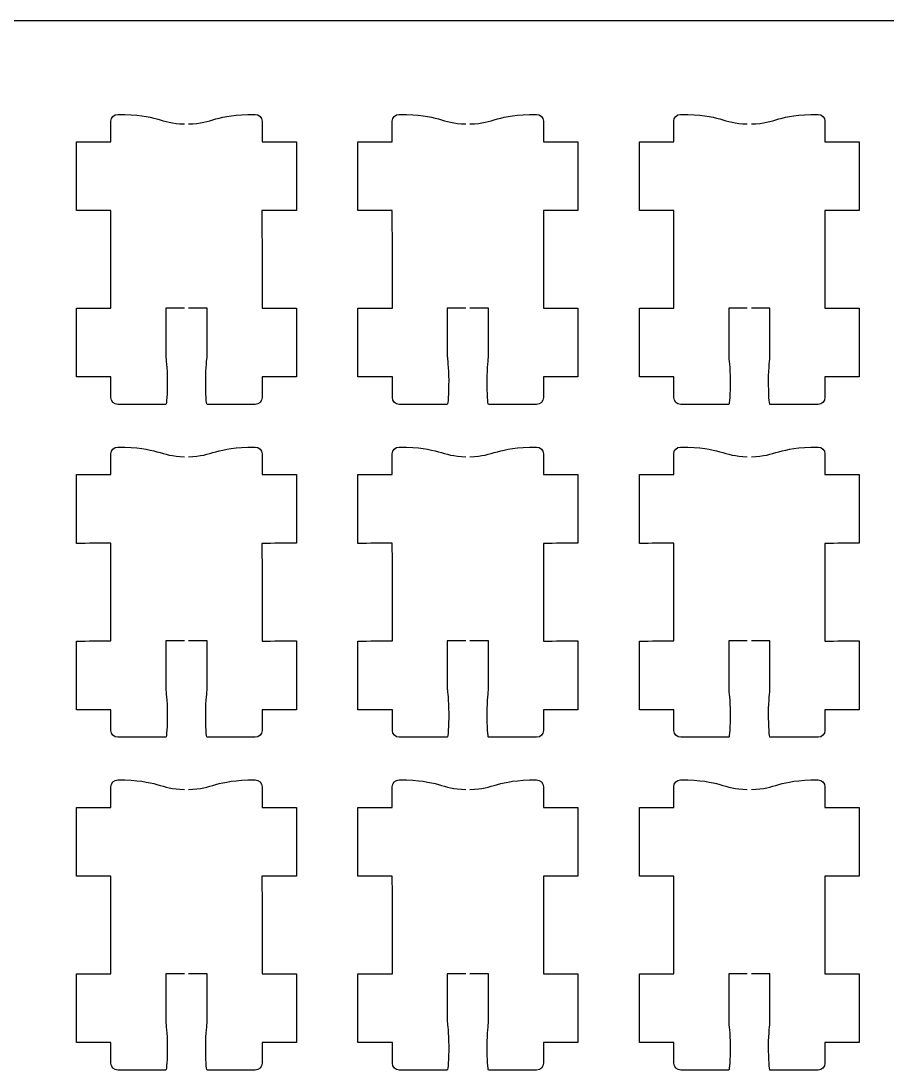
# Model space of a CAD drawing. Extents: x 0 to 300, y 0 to 300.
# Drawn here: x 117.5 to 180.5, y 223.8 to 300.1 of the extents above; entities that cross this region are included whole.
import ezdxf

# ---------------------------------------------------------------- set-up
doc = ezdxf.new("R2010")
doc.units = 0
doc.header["$MEASUREMENT"] = 0
doc.layers.add('DEFAULT', color=7, linetype='CONTINUOUS')

msp = doc.modelspace()

# ---------------------------------------------------------------- linework, layer by layer
at = {"layer": 'DEFAULT', "color": 1}
msp.add_lwpolyline([(294.852, 300.1), (5.151, 300.1)], dxfattribs=at)
for points, knots in [([(129.368, 279.204), (128.918, 279.204), (128.467, 279.204), (128.017, 279.204), (128.017, 278.036), (128.017, 276.869), (128.017, 275.701), (128.017, 275.528), (128.119, 274.921), (128.119, 273.951), (128.119, 272.985), (128.073, 272.201), (128.017, 272.201), (126.851, 272.201), (125.686, 272.201), (124.521, 272.201), (124.242, 272.201), (124.02, 272.424), (124.02, 272.702), (124.02, 273.202), (124.02, 273.702), (124.02, 274.202), (123.186, 274.202), (122.352, 274.202), (121.519, 274.202), (121.519, 275.868), (121.519, 277.534), (121.519, 279.201), (122.354, 279.202), (123.188, 279.203), (124.023, 279.204), (124.021, 281.572), (124.019, 283.941), (124.016, 286.309), (123.184, 286.308), (122.351, 286.307), (121.519, 286.305), (121.519, 287.973), (121.519, 289.64), (121.519, 291.308), (122.351, 291.308), (123.184, 291.308), (124.016, 291.308), (124.016, 291.808), (124.016, 292.307), (124.016, 292.807), (124.016, 293.086), (124.239, 293.308), (124.517, 293.308), (127.481, 293.308), (127.544, 292.641), (129.368, 292.61)], [0, 0, 0, 0, 3.83, 3.83, 3.83, 13.76, 13.76, 13.76, 14.76, 14.76, 14.76, 15.76, 15.76, 15.76, 25.67, 25.67, 25.67, 26.67, 26.67, 26.67, 30.92, 30.92, 30.92, 38.01, 38.01, 38.01, 52.18, 52.18, 52.18, 59.280007, 59.280007, 59.280007, 79.420017, 79.420017, 79.420017, 86.500024, 86.500024, 86.500024, 100.680024, 100.680024, 100.680024, 107.760024, 107.760024, 107.760024, 112.010024, 112.010024, 112.010024, 113.010024, 113.010024, 113.010024, 114.010024, 114.010024, 114.010024, 114.010024]), ([(129.668, 292.61), (131.488, 292.641), (131.555, 293.308), (134.515, 293.308), (134.794, 293.308), (135.016, 293.086), (135.016, 292.807), (135.016, 292.307), (135.016, 291.808), (135.016, 291.308), (135.85, 291.308), (136.683, 291.308), (137.517, 291.308), (137.517, 289.642), (137.517, 287.975), (137.517, 286.309), (136.682, 286.308), (135.847, 286.307), (135.012, 286.305), (135.015, 283.937), (135.017, 281.569), (135.019, 279.201), (135.852, 279.202), (136.685, 279.203), (137.517, 279.204), (137.517, 277.537), (137.517, 275.869), (137.517, 274.202), (136.685, 274.202), (135.852, 274.202), (135.019, 274.202), (135.019, 273.702), (135.019, 273.202), (135.019, 272.702), (135.019, 272.424), (134.797, 272.201), (134.518, 272.201), (133.352, 272.201), (132.185, 272.201), (131.019, 272.201), (130.962, 272.201), (130.917, 272.985), (130.917, 273.951), (130.917, 274.921), (131.019, 275.528), (131.019, 275.701), (131.019, 276.869), (131.019, 278.036), (131.019, 279.204), (130.569, 279.204), (130.118, 279.204), (129.668, 279.204)], [0, 0, 0, 0, 1, 1, 1, 2, 2, 2, 6.25, 6.25, 6.25, 13.34, 13.34, 13.34, 27.51, 27.51, 27.51, 34.610007, 34.610007, 34.610007, 54.750017, 54.750017, 54.750017, 61.830024, 61.830024, 61.830024, 76.010024, 76.010024, 76.010024, 83.090024, 83.090024, 83.090024, 87.340024, 87.340024, 87.340024, 88.340024, 88.340024, 88.340024, 98.260024, 98.260024, 98.260024, 99.260024, 99.260024, 99.260024, 100.260024, 100.260024, 100.260024, 110.190024, 110.190024, 110.190024, 114.020024, 114.020024, 114.020024, 114.020024]), ([(149.849, 279.204), (149.398, 279.204), (148.948, 279.204), (148.497, 279.204), (148.497, 278.036), (148.497, 276.869), (148.497, 275.701), (148.497, 275.528), (148.6, 274.921), (148.6, 273.951), (148.6, 272.985), (148.554, 272.201), (148.497, 272.201), (147.332, 272.201), (146.167, 272.201), (145.001, 272.201), (144.723, 272.201), (144.5, 272.424), (144.5, 272.702), (144.5, 273.202), (144.5, 273.702), (144.5, 274.202), (143.667, 274.202), (142.833, 274.202), (141.999, 274.202), (141.999, 275.868), (141.999, 277.534), (141.999, 279.201), (142.834, 279.202), (143.669, 279.203), (144.504, 279.204), (144.502, 281.572), (144.499, 283.941), (144.497, 286.309), (143.664, 286.308), (142.832, 286.307), (141.999, 286.305), (141.999, 287.973), (141.999, 289.64), (141.999, 291.308), (142.832, 291.308), (143.664, 291.308), (144.497, 291.308), (144.497, 291.808), (144.497, 292.307), (144.497, 292.807), (144.497, 293.086), (144.719, 293.308), (144.998, 293.308), (147.961, 293.308), (148.025, 292.641), (149.849, 292.61)], [0, 0, 0, 0, 3.83, 3.83, 3.83, 13.76, 13.76, 13.76, 14.76, 14.76, 14.76, 15.76, 15.76, 15.76, 25.67, 25.67, 25.67, 26.67, 26.67, 26.67, 30.92, 30.92, 30.92, 38.01, 38.01, 38.01, 52.18, 52.18, 52.18, 59.280007, 59.280007, 59.280007, 79.420017, 79.420017, 79.420017, 86.500024, 86.500024, 86.500024, 100.680024, 100.680024, 100.680024, 107.760024, 107.760024, 107.760024, 112.010024, 112.010024, 112.010024, 113.010024, 113.010024, 113.010024, 114.010024, 114.010024, 114.010024, 114.010024]), ([(150.148, 292.61), (151.969, 292.641), (152.036, 293.308), (154.996, 293.308), (155.274, 293.308), (155.497, 293.086), (155.497, 292.807), (155.497, 292.307), (155.497, 291.808), (155.497, 291.308), (156.33, 291.308), (157.164, 291.308), (157.998, 291.308), (157.998, 289.642), (157.998, 287.975), (157.998, 286.309), (157.163, 286.308), (156.328, 286.307), (155.493, 286.305), (155.495, 283.937), (155.498, 281.569), (155.5, 279.201), (156.333, 279.202), (157.165, 279.203), (157.998, 279.204), (157.998, 277.537), (157.998, 275.869), (157.998, 274.202), (157.165, 274.202), (156.333, 274.202), (155.5, 274.202), (155.5, 273.702), (155.5, 273.202), (155.5, 272.702), (155.5, 272.424), (155.278, 272.201), (154.999, 272.201), (153.833, 272.201), (152.666, 272.201), (151.5, 272.201), (151.443, 272.201), (151.397, 272.985), (151.397, 273.951), (151.397, 274.921), (151.5, 275.528), (151.5, 275.701), (151.5, 276.869), (151.5, 278.036), (151.5, 279.204), (151.049, 279.204), (150.599, 279.204), (150.148, 279.204)], [0, 0, 0, 0, 1, 1, 1, 2, 2, 2, 6.25, 6.25, 6.25, 13.34, 13.34, 13.34, 27.51, 27.51, 27.51, 34.610007, 34.610007, 34.610007, 54.750017, 54.750017, 54.750017, 61.830024, 61.830024, 61.830024, 76.010024, 76.010024, 76.010024, 83.090024, 83.090024, 83.090024, 87.340024, 87.340024, 87.340024, 88.340024, 88.340024, 88.340024, 98.260024, 98.260024, 98.260024, 99.260024, 99.260024, 99.260024, 100.260024, 100.260024, 100.260024, 110.190024, 110.190024, 110.190024, 114.020024, 114.020024, 114.020024, 114.020024]), ([(170.329, 279.204), (169.879, 279.204), (169.428, 279.204), (168.978, 279.204), (168.978, 278.036), (168.978, 276.869), (168.978, 275.701), (168.978, 275.528), (169.08, 274.921), (169.08, 273.951), (169.08, 272.985), (169.034, 272.201), (168.978, 272.201), (167.813, 272.201), (166.647, 272.201), (165.482, 272.201), (165.203, 272.201), (164.981, 272.424), (164.981, 272.702), (164.981, 273.202), (164.981, 273.702), (164.981, 274.202), (164.147, 274.202), (163.314, 274.202), (162.48, 274.202), (162.48, 275.868), (162.48, 277.534), (162.48, 279.201), (163.315, 279.202), (164.15, 279.203), (164.985, 279.204), (164.982, 281.572), (164.98, 283.941), (164.978, 286.309), (164.145, 286.308), (163.312, 286.307), (162.48, 286.305), (162.48, 287.973), (162.48, 289.64), (162.48, 291.308), (163.312, 291.308), (164.145, 291.308), (164.978, 291.308), (164.978, 291.808), (164.978, 292.307), (164.978, 292.807), (164.978, 293.086), (165.2, 293.308), (165.478, 293.308), (168.442, 293.308), (168.505, 292.641), (170.329, 292.61)], [0, 0, 0, 0, 3.83, 3.83, 3.83, 13.76, 13.76, 13.76, 14.76, 14.76, 14.76, 15.76, 15.76, 15.76, 25.67, 25.67, 25.67, 26.67, 26.67, 26.67, 30.92, 30.92, 30.92, 38.01, 38.01, 38.01, 52.18, 52.18, 52.18, 59.280007, 59.280007, 59.280007, 79.420017, 79.420017, 79.420017, 86.500024, 86.500024, 86.500024, 100.680024, 100.680024, 100.680024, 107.760024, 107.760024, 107.760024, 112.010024, 112.010024, 112.010024, 113.010024, 113.010024, 113.010024, 114.010024, 114.010024, 114.010024, 114.010024]), ([(170.629, 292.61), (172.449, 292.641), (172.516, 293.308), (175.476, 293.308), (175.755, 293.308), (175.977, 293.086), (175.977, 292.807), (175.977, 292.307), (175.977, 291.808), (175.977, 291.308), (176.811, 291.308), (177.645, 291.308), (178.478, 291.308), (178.478, 289.642), (178.478, 287.975), (178.478, 286.309), (177.643, 286.308), (176.809, 286.307), (175.974, 286.305), (175.976, 283.937), (175.978, 281.569), (175.981, 279.201), (176.813, 279.202), (177.646, 279.203), (178.478, 279.204), (178.478, 277.537), (178.478, 275.869), (178.478, 274.202), (177.646, 274.202), (176.813, 274.202), (175.981, 274.202), (175.981, 273.702), (175.981, 273.202), (175.981, 272.702), (175.981, 272.424), (175.758, 272.201), (175.48, 272.201), (174.313, 272.201), (173.147, 272.201), (171.98, 272.201), (171.924, 272.201), (171.878, 272.985), (171.878, 273.951), (171.878, 274.921), (171.98, 275.528), (171.98, 275.701), (171.98, 276.869), (171.98, 278.036), (171.98, 279.204), (171.53, 279.204), (171.079, 279.204), (170.629, 279.204)], [0, 0, 0, 0, 1, 1, 1, 2, 2, 2, 6.25, 6.25, 6.25, 13.34, 13.34, 13.34, 27.51, 27.51, 27.51, 34.610007, 34.610007, 34.610007, 54.750017, 54.750017, 54.750017, 61.830024, 61.830024, 61.830024, 76.010024, 76.010024, 76.010024, 83.090024, 83.090024, 83.090024, 87.340024, 87.340024, 87.340024, 88.340024, 88.340024, 88.340024, 98.260024, 98.260024, 98.260024, 99.260024, 99.260024, 99.260024, 100.260024, 100.260024, 100.260024, 110.190024, 110.190024, 110.190024, 114.020024, 114.020024, 114.020024, 114.020024]), ([(129.369, 254.997), (128.918, 254.997), (128.468, 254.997), (128.018, 254.997), (128.018, 253.829), (128.018, 252.662), (128.018, 251.494), (128.018, 251.321), (128.12, 250.714), (128.12, 249.744), (128.12, 248.777), (128.074, 247.994), (128.018, 247.994), (126.852, 247.994), (125.687, 247.994), (124.522, 247.994), (124.243, 247.994), (124.021, 248.217), (124.021, 248.495), (124.021, 248.995), (124.021, 249.495), (124.021, 249.995), (123.187, 249.995), (122.353, 249.995), (121.52, 249.995), (121.52, 251.661), (121.52, 253.327), (121.52, 254.993), (122.354, 254.995), (123.189, 254.996), (124.024, 254.997), (124.022, 257.365), (124.02, 259.734), (124.017, 262.102), (123.185, 262.101), (122.352, 262.1), (121.52, 262.098), (121.52, 263.766), (121.52, 265.433), (121.52, 267.101), (122.352, 267.101), (123.185, 267.101), (124.017, 267.101), (124.017, 267.601), (124.017, 268.1), (124.017, 268.6), (124.017, 268.879), (124.239, 269.101), (124.518, 269.101), (127.482, 269.101), (127.545, 268.434), (129.369, 268.403)], [0, 0, 0, 0, 3.83, 3.83, 3.83, 13.76, 13.76, 13.76, 14.76, 14.76, 14.76, 15.76, 15.76, 15.76, 25.67, 25.67, 25.67, 26.67, 26.67, 26.67, 30.92, 30.92, 30.92, 38.01, 38.01, 38.01, 52.18, 52.18, 52.18, 59.280007, 59.280007, 59.280007, 79.420017, 79.420017, 79.420017, 86.500024, 86.500024, 86.500024, 100.680024, 100.680024, 100.680024, 107.760024, 107.760024, 107.760024, 112.010024, 112.010024, 112.010024, 113.010024, 113.010024, 113.010024, 114.010024, 114.010024, 114.010024, 114.010024]), ([(129.669, 268.403), (131.489, 268.434), (131.556, 269.101), (134.516, 269.101), (134.795, 269.101), (135.017, 268.879), (135.017, 268.6), (135.017, 268.1), (135.017, 267.601), (135.017, 267.101), (135.851, 267.101), (136.684, 267.101), (137.518, 267.101), (137.518, 265.434), (137.518, 263.768), (137.518, 262.102), (136.683, 262.101), (135.848, 262.1), (135.013, 262.098), (135.016, 259.73), (135.018, 257.362), (135.02, 254.993), (135.853, 254.995), (136.685, 254.996), (137.518, 254.997), (137.518, 253.329), (137.518, 251.662), (137.518, 249.995), (136.685, 249.995), (135.853, 249.995), (135.02, 249.995), (135.02, 249.495), (135.02, 248.995), (135.02, 248.495), (135.02, 248.217), (134.798, 247.994), (134.519, 247.994), (133.353, 247.994), (132.186, 247.994), (131.02, 247.994), (130.963, 247.994), (130.918, 248.777), (130.918, 249.744), (130.918, 250.714), (131.02, 251.321), (131.02, 251.494), (131.02, 252.662), (131.02, 253.829), (131.02, 254.997), (130.569, 254.997), (130.119, 254.997), (129.669, 254.997)], [0, 0, 0, 0, 1, 1, 1, 2, 2, 2, 6.25, 6.25, 6.25, 13.34, 13.34, 13.34, 27.51, 27.51, 27.51, 34.610007, 34.610007, 34.610007, 54.750017, 54.750017, 54.750017, 61.830024, 61.830024, 61.830024, 76.010024, 76.010024, 76.010024, 83.090024, 83.090024, 83.090024, 87.340024, 87.340024, 87.340024, 88.340024, 88.340024, 88.340024, 98.260024, 98.260024, 98.260024, 99.260024, 99.260024, 99.260024, 100.260024, 100.260024, 100.260024, 110.190024, 110.190024, 110.190024, 114.020024, 114.020024, 114.020024, 114.020024]), ([(149.849, 254.997), (149.399, 254.997), (148.949, 254.997), (148.498, 254.997), (148.498, 253.829), (148.498, 252.662), (148.498, 251.494), (148.498, 251.321), (148.601, 250.714), (148.601, 249.744), (148.601, 248.777), (148.555, 247.994), (148.498, 247.994), (147.333, 247.994), (146.168, 247.994), (145.002, 247.994), (144.724, 247.994), (144.501, 248.217), (144.501, 248.495), (144.501, 248.995), (144.501, 249.495), (144.501, 249.995), (143.668, 249.995), (142.834, 249.995), (142, 249.995), (142, 251.661), (142, 253.327), (142, 254.993), (142.835, 254.995), (143.67, 254.996), (144.505, 254.997), (144.503, 257.365), (144.5, 259.734), (144.498, 262.102), (143.665, 262.101), (142.833, 262.1), (142, 262.098), (142, 263.766), (142, 265.433), (142, 267.101), (142.833, 267.101), (143.665, 267.101), (144.498, 267.101), (144.498, 267.601), (144.498, 268.1), (144.498, 268.6), (144.498, 268.879), (144.72, 269.101), (144.999, 269.101), (147.962, 269.101), (148.026, 268.434), (149.849, 268.403)], [0, 0, 0, 0, 3.83, 3.83, 3.83, 13.76, 13.76, 13.76, 14.76, 14.76, 14.76, 15.76, 15.76, 15.76, 25.67, 25.67, 25.67, 26.67, 26.67, 26.67, 30.92, 30.92, 30.92, 38.01, 38.01, 38.01, 52.18, 52.18, 52.18, 59.280007, 59.280007, 59.280007, 79.420017, 79.420017, 79.420017, 86.500024, 86.500024, 86.500024, 100.680024, 100.680024, 100.680024, 107.760024, 107.760024, 107.760024, 112.010024, 112.010024, 112.010024, 113.010024, 113.010024, 113.010024, 114.010024, 114.010024, 114.010024, 114.010024]), ([(150.149, 268.403), (151.97, 268.434), (152.037, 269.101), (154.997, 269.101), (155.275, 269.101), (155.497, 268.879), (155.497, 268.6), (155.497, 268.1), (155.497, 267.601), (155.497, 267.101), (156.331, 267.101), (157.165, 267.101), (157.999, 267.101), (157.999, 265.434), (157.999, 263.768), (157.999, 262.102), (157.164, 262.101), (156.329, 262.1), (155.494, 262.098), (155.496, 259.73), (155.499, 257.362), (155.501, 254.993), (156.334, 254.995), (157.166, 254.996), (157.999, 254.997), (157.999, 253.329), (157.999, 251.662), (157.999, 249.995), (157.166, 249.995), (156.334, 249.995), (155.501, 249.995), (155.501, 249.495), (155.501, 248.995), (155.501, 248.495), (155.501, 248.217), (155.279, 247.994), (155, 247.994), (153.834, 247.994), (152.667, 247.994), (151.5, 247.994), (151.444, 247.994), (151.398, 248.777), (151.398, 249.744), (151.398, 250.714), (151.5, 251.321), (151.5, 251.494), (151.5, 252.662), (151.5, 253.829), (151.5, 254.997), (151.05, 254.997), (150.6, 254.997), (150.149, 254.997)], [0, 0, 0, 0, 1, 1, 1, 2, 2, 2, 6.25, 6.25, 6.25, 13.34, 13.34, 13.34, 27.51, 27.51, 27.51, 34.610007, 34.610007, 34.610007, 54.750017, 54.750017, 54.750017, 61.830024, 61.830024, 61.830024, 76.010024, 76.010024, 76.010024, 83.090024, 83.090024, 83.090024, 87.340024, 87.340024, 87.340024, 88.340024, 88.340024, 88.340024, 98.260024, 98.260024, 98.260024, 99.260024, 99.260024, 99.260024, 100.260024, 100.260024, 100.260024, 110.190024, 110.190024, 110.190024, 114.020024, 114.020024, 114.020024, 114.020024]), ([(170.33, 254.997), (169.88, 254.997), (169.429, 254.997), (168.979, 254.997), (168.979, 253.829), (168.979, 252.662), (168.979, 251.494), (168.979, 251.321), (169.081, 250.714), (169.081, 249.744), (169.081, 248.777), (169.035, 247.994), (168.979, 247.994), (167.814, 247.994), (166.648, 247.994), (165.483, 247.994), (165.204, 247.994), (164.982, 248.217), (164.982, 248.495), (164.982, 248.995), (164.982, 249.495), (164.982, 249.995), (164.148, 249.995), (163.315, 249.995), (162.481, 249.995), (162.481, 251.661), (162.481, 253.327), (162.481, 254.993), (163.316, 254.995), (164.151, 254.996), (164.986, 254.997), (164.983, 257.365), (164.981, 259.734), (164.978, 262.102), (164.146, 262.101), (163.313, 262.1), (162.481, 262.098), (162.481, 263.766), (162.481, 265.433), (162.481, 267.101), (163.313, 267.101), (164.146, 267.101), (164.978, 267.101), (164.978, 267.601), (164.978, 268.1), (164.978, 268.6), (164.978, 268.879), (165.201, 269.101), (165.479, 269.101), (168.443, 269.101), (168.506, 268.434), (170.33, 268.403)], [0, 0, 0, 0, 3.83, 3.83, 3.83, 13.76, 13.76, 13.76, 14.76, 14.76, 14.76, 15.76, 15.76, 15.76, 25.67, 25.67, 25.67, 26.67, 26.67, 26.67, 30.92, 30.92, 30.92, 38.01, 38.01, 38.01, 52.18, 52.18, 52.18, 59.280007, 59.280007, 59.280007, 79.420017, 79.420017, 79.420017, 86.500024, 86.500024, 86.500024, 100.680024, 100.680024, 100.680024, 107.760024, 107.760024, 107.760024, 112.010024, 112.010024, 112.010024, 113.010024, 113.010024, 113.010024, 114.010024, 114.010024, 114.010024, 114.010024]), ([(170.63, 268.403), (172.45, 268.434), (172.517, 269.101), (175.477, 269.101), (175.756, 269.101), (175.978, 268.879), (175.978, 268.6), (175.978, 268.1), (175.978, 267.601), (175.978, 267.101), (176.812, 267.101), (177.646, 267.101), (178.479, 267.101), (178.479, 265.434), (178.479, 263.768), (178.479, 262.102), (177.644, 262.101), (176.809, 262.1), (175.975, 262.098), (175.977, 259.73), (175.979, 257.362), (175.982, 254.993), (176.814, 254.995), (177.647, 254.996), (178.479, 254.997), (178.479, 253.329), (178.479, 251.662), (178.479, 249.995), (177.647, 249.995), (176.814, 249.995), (175.982, 249.995), (175.982, 249.495), (175.982, 248.995), (175.982, 248.495), (175.982, 248.217), (175.759, 247.994), (175.481, 247.994), (174.314, 247.994), (173.148, 247.994), (171.981, 247.994), (171.925, 247.994), (171.879, 248.777), (171.879, 249.744), (171.879, 250.714), (171.981, 251.321), (171.981, 251.494), (171.981, 252.662), (171.981, 253.829), (171.981, 254.997), (171.531, 254.997), (171.08, 254.997), (170.63, 254.997)], [0, 0, 0, 0, 1, 1, 1, 2, 2, 2, 6.25, 6.25, 6.25, 13.34, 13.34, 13.34, 27.51, 27.51, 27.51, 34.610007, 34.610007, 34.610007, 54.750017, 54.750017, 54.750017, 61.830024, 61.830024, 61.830024, 76.010024, 76.010024, 76.010024, 83.090024, 83.090024, 83.090024, 87.340024, 87.340024, 87.340024, 88.340024, 88.340024, 88.340024, 98.260024, 98.260024, 98.260024, 99.260024, 99.260024, 99.260024, 100.260024, 100.260024, 100.260024, 110.190024, 110.190024, 110.190024, 114.020024, 114.020024, 114.020024, 114.020024]), ([(129.369, 230.787), (128.918, 230.787), (128.468, 230.787), (128.018, 230.787), (128.018, 229.619), (128.018, 228.452), (128.018, 227.284), (128.018, 227.111), (128.12, 226.504), (128.12, 225.534), (128.12, 224.567), (128.074, 223.784), (128.018, 223.784), (126.852, 223.784), (125.687, 223.784), (124.522, 223.784), (124.243, 223.784), (124.021, 224.007), (124.021, 224.285), (124.021, 224.785), (124.021, 225.285), (124.021, 225.785), (123.187, 225.785), (122.353, 225.785), (121.52, 225.785), (121.52, 227.451), (121.52, 229.117), (121.52, 230.783), (122.354, 230.785), (123.189, 230.786), (124.024, 230.787), (124.022, 233.155), (124.02, 235.524), (124.017, 237.892), (123.185, 237.891), (122.352, 237.89), (121.52, 237.888), (121.52, 239.556), (121.52, 241.223), (121.52, 242.891), (122.352, 242.891), (123.185, 242.891), (124.017, 242.891), (124.017, 243.391), (124.017, 243.89), (124.017, 244.39), (124.017, 244.669), (124.239, 244.891), (124.518, 244.891), (127.481, 244.891), (127.545, 244.224), (129.369, 244.192)], [0, 0, 0, 0, 3.83, 3.83, 3.83, 13.76, 13.76, 13.76, 14.76, 14.76, 14.76, 15.76, 15.76, 15.76, 25.67, 25.67, 25.67, 26.67, 26.67, 26.67, 30.92, 30.92, 30.92, 38.01, 38.01, 38.01, 52.18, 52.18, 52.18, 59.280007, 59.280007, 59.280007, 79.420017, 79.420017, 79.420017, 86.500024, 86.500024, 86.500024, 100.680024, 100.680024, 100.680024, 107.760024, 107.760024, 107.760024, 112.010024, 112.010024, 112.010024, 113.010024, 113.010024, 113.010024, 114.010024, 114.010024, 114.010024, 114.010024]), ([(129.669, 244.192), (131.489, 244.224), (131.556, 244.891), (134.516, 244.891), (134.795, 244.891), (135.017, 244.669), (135.017, 244.39), (135.017, 243.89), (135.017, 243.391), (135.017, 242.891), (135.851, 242.891), (136.684, 242.891), (137.518, 242.891), (137.518, 241.224), (137.518, 239.558), (137.518, 237.892), (136.683, 237.891), (135.848, 237.89), (135.013, 237.888), (135.016, 235.52), (135.018, 233.152), (135.02, 230.783), (135.853, 230.785), (136.685, 230.786), (137.518, 230.787), (137.518, 229.119), (137.518, 227.452), (137.518, 225.785), (136.685, 225.785), (135.853, 225.785), (135.02, 225.785), (135.02, 225.285), (135.02, 224.785), (135.02, 224.285), (135.02, 224.007), (134.798, 223.784), (134.519, 223.784), (133.353, 223.784), (132.186, 223.784), (131.02, 223.784), (130.963, 223.784), (130.918, 224.567), (130.918, 225.534), (130.918, 226.504), (131.02, 227.111), (131.02, 227.284), (131.02, 228.452), (131.02, 229.619), (131.02, 230.787), (130.569, 230.787), (130.119, 230.787), (129.669, 230.787)], [0, 0, 0, 0, 1, 1, 1, 2, 2, 2, 6.25, 6.25, 6.25, 13.34, 13.34, 13.34, 27.51, 27.51, 27.51, 34.610007, 34.610007, 34.610007, 54.750017, 54.750017, 54.750017, 61.830024, 61.830024, 61.830024, 76.010024, 76.010024, 76.010024, 83.090024, 83.090024, 83.090024, 87.340024, 87.340024, 87.340024, 88.340024, 88.340024, 88.340024, 98.260024, 98.260024, 98.260024, 99.260024, 99.260024, 99.260024, 100.260024, 100.260024, 100.260024, 110.190024, 110.190024, 110.190024, 114.020024, 114.020024, 114.020024, 114.020024]), ([(149.849, 230.787), (149.399, 230.787), (148.949, 230.787), (148.498, 230.787), (148.498, 229.619), (148.498, 228.452), (148.498, 227.284), (148.498, 227.111), (148.601, 226.504), (148.601, 225.534), (148.601, 224.567), (148.555, 223.784), (148.498, 223.784), (147.333, 223.784), (146.168, 223.784), (145.002, 223.784), (144.724, 223.784), (144.501, 224.007), (144.501, 224.285), (144.501, 224.785), (144.501, 225.285), (144.501, 225.785), (143.668, 225.785), (142.834, 225.785), (142, 225.785), (142, 227.451), (142, 229.117), (142, 230.783), (142.835, 230.785), (143.67, 230.786), (144.505, 230.787), (144.503, 233.155), (144.5, 235.524), (144.498, 237.892), (143.665, 237.891), (142.833, 237.89), (142, 237.888), (142, 239.556), (142, 241.223), (142, 242.891), (142.833, 242.891), (143.665, 242.891), (144.498, 242.891), (144.498, 243.391), (144.498, 243.89), (144.498, 244.39), (144.498, 244.669), (144.72, 244.891), (144.999, 244.891), (147.962, 244.891), (148.026, 244.224), (149.849, 244.192)], [0, 0, 0, 0, 3.83, 3.83, 3.83, 13.76, 13.76, 13.76, 14.76, 14.76, 14.76, 15.76, 15.76, 15.76, 25.67, 25.67, 25.67, 26.67, 26.67, 26.67, 30.92, 30.92, 30.92, 38.01, 38.01, 38.01, 52.18, 52.18, 52.18, 59.280007, 59.280007, 59.280007, 79.420017, 79.420017, 79.420017, 86.500024, 86.500024, 86.500024, 100.680024, 100.680024, 100.680024, 107.760024, 107.760024, 107.760024, 112.010024, 112.010024, 112.010024, 113.010024, 113.010024, 113.010024, 114.010024, 114.010024, 114.010024, 114.010024]), ([(150.149, 244.192), (151.97, 244.224), (152.037, 244.891), (154.996, 244.891), (155.275, 244.891), (155.497, 244.669), (155.497, 244.39), (155.497, 243.89), (155.497, 243.391), (155.497, 242.891), (156.331, 242.891), (157.165, 242.891), (157.999, 242.891), (157.999, 241.224), (157.999, 239.558), (157.999, 237.892), (157.164, 237.891), (156.329, 237.89), (155.494, 237.888), (155.496, 235.52), (155.499, 233.152), (155.501, 230.783), (156.334, 230.785), (157.166, 230.786), (157.999, 230.787), (157.999, 229.119), (157.999, 227.452), (157.999, 225.785), (157.166, 225.785), (156.334, 225.785), (155.501, 225.785), (155.501, 225.285), (155.501, 224.785), (155.501, 224.285), (155.501, 224.007), (155.279, 223.784), (155, 223.784), (153.833, 223.784), (152.667, 223.784), (151.5, 223.784), (151.444, 223.784), (151.398, 224.567), (151.398, 225.534), (151.398, 226.504), (151.5, 227.111), (151.5, 227.284), (151.5, 228.452), (151.5, 229.619), (151.5, 230.787), (151.05, 230.787), (150.6, 230.787), (150.149, 230.787)], [0, 0, 0, 0, 1, 1, 1, 2, 2, 2, 6.25, 6.25, 6.25, 13.34, 13.34, 13.34, 27.51, 27.51, 27.51, 34.610007, 34.610007, 34.610007, 54.750017, 54.750017, 54.750017, 61.830024, 61.830024, 61.830024, 76.010024, 76.010024, 76.010024, 83.090024, 83.090024, 83.090024, 87.340024, 87.340024, 87.340024, 88.340024, 88.340024, 88.340024, 98.260024, 98.260024, 98.260024, 99.260024, 99.260024, 99.260024, 100.260024, 100.260024, 100.260024, 110.190024, 110.190024, 110.190024, 114.020024, 114.020024, 114.020024, 114.020024]), ([(170.33, 230.787), (169.88, 230.787), (169.429, 230.787), (168.979, 230.787), (168.979, 229.619), (168.979, 228.452), (168.979, 227.284), (168.979, 227.111), (169.081, 226.504), (169.081, 225.534), (169.081, 224.567), (169.035, 223.784), (168.979, 223.784), (167.814, 223.784), (166.648, 223.784), (165.483, 223.784), (165.204, 223.784), (164.982, 224.007), (164.982, 224.285), (164.982, 224.785), (164.982, 225.285), (164.982, 225.785), (164.148, 225.785), (163.314, 225.785), (162.481, 225.785), (162.481, 227.451), (162.481, 229.117), (162.481, 230.783), (163.316, 230.785), (164.151, 230.786), (164.985, 230.787), (164.983, 233.155), (164.981, 235.524), (164.978, 237.892), (164.146, 237.891), (163.313, 237.89), (162.481, 237.888), (162.481, 239.556), (162.481, 241.223), (162.481, 242.891), (163.313, 242.891), (164.146, 242.891), (164.978, 242.891), (164.978, 243.391), (164.978, 243.89), (164.978, 244.39), (164.978, 244.669), (165.201, 244.891), (165.479, 244.891), (168.443, 244.891), (168.506, 244.224), (170.33, 244.192)], [0, 0, 0, 0, 3.83, 3.83, 3.83, 13.76, 13.76, 13.76, 14.76, 14.76, 14.76, 15.76, 15.76, 15.76, 25.67, 25.67, 25.67, 26.67, 26.67, 26.67, 30.92, 30.92, 30.92, 38.01, 38.01, 38.01, 52.18, 52.18, 52.18, 59.280007, 59.280007, 59.280007, 79.420017, 79.420017, 79.420017, 86.500024, 86.500024, 86.500024, 100.680024, 100.680024, 100.680024, 107.760024, 107.760024, 107.760024, 112.010024, 112.010024, 112.010024, 113.010024, 113.010024, 113.010024, 114.010024, 114.010024, 114.010024, 114.010024]), ([(170.63, 244.192), (172.45, 244.224), (172.517, 244.891), (175.477, 244.891), (175.756, 244.891), (175.978, 244.669), (175.978, 244.39), (175.978, 243.89), (175.978, 243.391), (175.978, 242.891), (176.812, 242.891), (177.646, 242.891), (178.479, 242.891), (178.479, 241.224), (178.479, 239.558), (178.479, 237.892), (177.644, 237.891), (176.809, 237.89), (175.975, 237.888), (175.977, 235.52), (175.979, 233.152), (175.982, 230.783), (176.814, 230.785), (177.647, 230.786), (178.479, 230.787), (178.479, 229.119), (178.479, 227.452), (178.479, 225.785), (177.647, 225.785), (176.814, 225.785), (175.982, 225.785), (175.982, 225.285), (175.982, 224.785), (175.982, 224.285), (175.982, 224.007), (175.759, 223.784), (175.481, 223.784), (174.314, 223.784), (173.148, 223.784), (171.981, 223.784), (171.925, 223.784), (171.879, 224.567), (171.879, 225.534), (171.879, 226.504), (171.981, 227.111), (171.981, 227.284), (171.981, 228.452), (171.981, 229.619), (171.981, 230.787), (171.531, 230.787), (171.08, 230.787), (170.63, 230.787)], [0, 0, 0, 0, 1, 1, 1, 2, 2, 2, 6.25, 6.25, 6.25, 13.34, 13.34, 13.34, 27.51, 27.51, 27.51, 34.610007, 34.610007, 34.610007, 54.750017, 54.750017, 54.750017, 61.830024, 61.830024, 61.830024, 76.010024, 76.010024, 76.010024, 83.090024, 83.090024, 83.090024, 87.340024, 87.340024, 87.340024, 88.340024, 88.340024, 88.340024, 98.260024, 98.260024, 98.260024, 99.260024, 99.260024, 99.260024, 100.260024, 100.260024, 100.260024, 110.190024, 110.190024, 110.190024, 114.020024, 114.020024, 114.020024, 114.020024])]:
    msp.add_open_spline(points, degree=3, knots=knots, dxfattribs=at)

doc.saveas('drawing.dxf')
